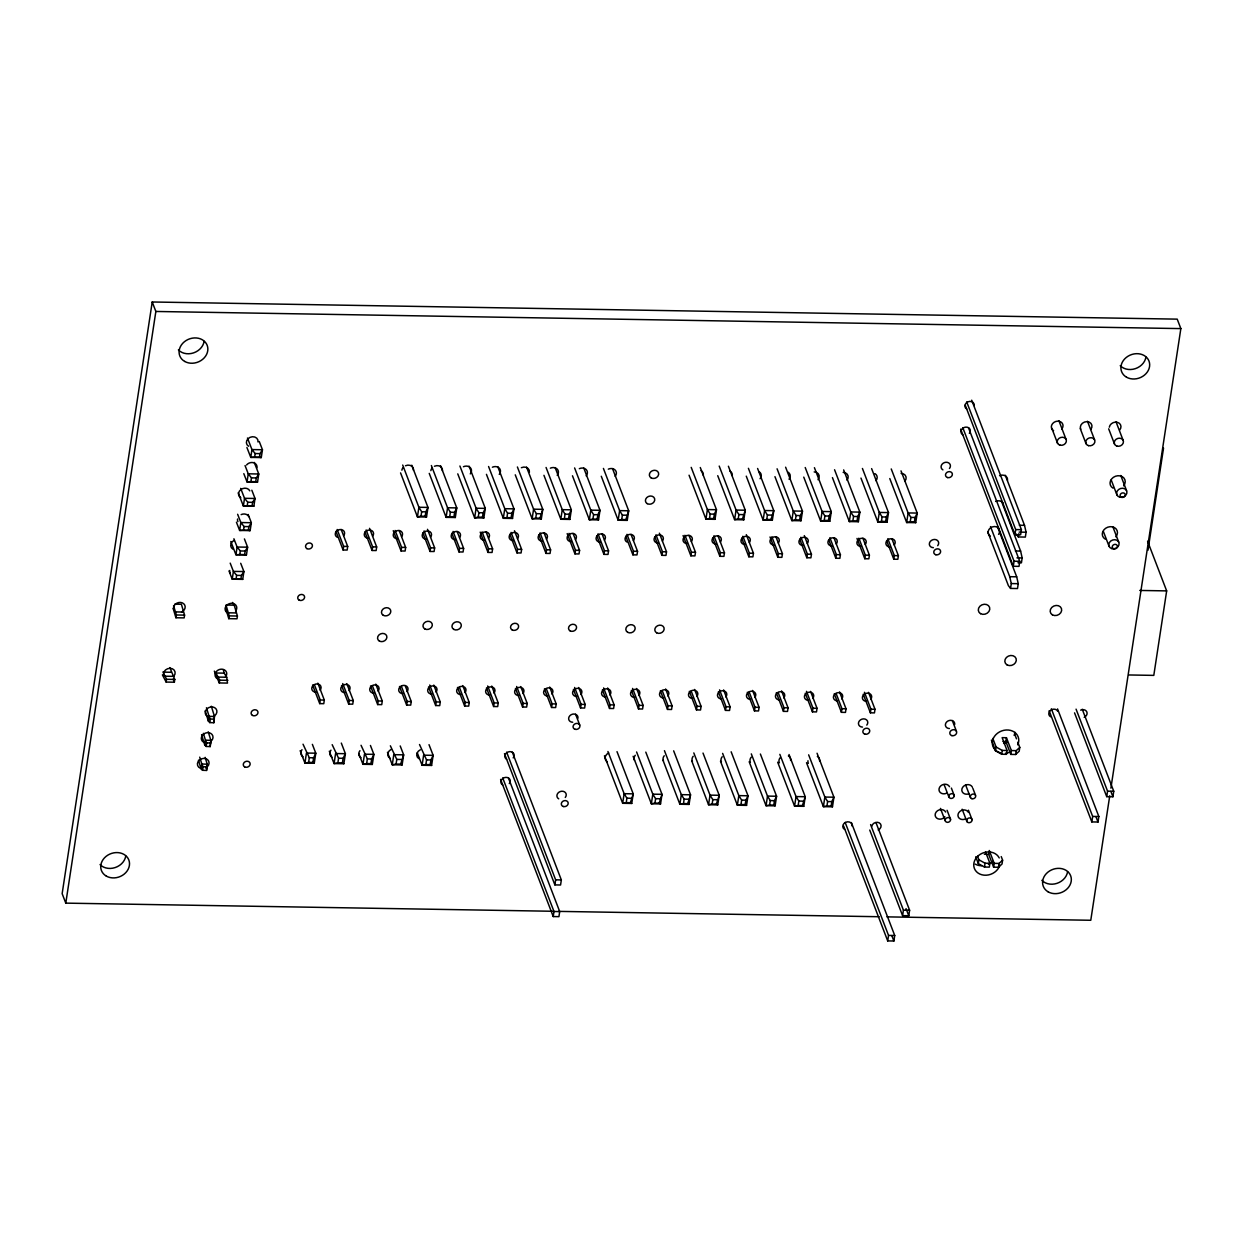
<?xml version="1.0" encoding="UTF-8"?>
<svg xmlns="http://www.w3.org/2000/svg" width="1243" height="1243" viewBox="0 0 1243 1243"><rect width="100%" height="100%" fill="white"/><g stroke="black" fill="none" stroke-linecap="round" stroke-linejoin="round"><path stroke-width="1.5" d="M198.46 760.234L201.102 768.78L202.5 770.287L206.556 770.442L207.239 764.212L205.126 757.36M201.568 734.675L204.722 744.93L206.136 746.437L210.191 746.592L210.859 740.362L208.234 731.801M205.188 710.825L208.358 721.08L209.772 722.587L213.827 722.742L214.495 716.512L211.341 706.242M1110.9 788.155L1180.85 328.603L1177.214 319.14L152.221 301.987L62.15 893.655L65.786 903.133L553.042 911.274M65.786 903.133L155.857 311.465L152.221 301.987M169.84 667.6L174.781 679.439L174.362 682.205L166.142 682.065L166.562 679.299L163.672 673.488M174.812 604.16L181.385 604.269L184.57 615.13L184.15 617.895L175.931 617.755L176.351 614.99L173.569 605.683M201.102 768.78L201.817 764.01L199.719 757.158M204.722 744.93L205.452 740.16L203.339 733.308M208.358 721.08L209.088 716.31L206.447 707.749M202.5 770.287L203.044 766.713L201.817 764.01L207.239 764.212L206.556 770.442M206.136 746.437L206.68 742.863L205.452 740.16L210.859 740.362L210.191 746.592M209.772 722.587L210.316 719.013L209.088 716.31L214.495 716.512M228.774 618.657L229.194 615.891L226.008 605.03L234.228 605.17L237.413 616.031L236.993 618.796L228.774 618.657L225.589 607.796M219.265 682.951L219.7 680.185L215.956 673.007L224.175 673.147L226.723 677.233L227.485 683.091L219.265 682.951L214.34 671.111M214.247 718.097L213.827 722.742M229.007 570.941L232.223 579.191L236.077 578.958L236.621 575.354L233.404 571.392L230.204 563.126M230.81 541.513L235.937 554.735L239.79 554.518L240.334 550.975L237.118 547.029L233.902 538.763M236.434 522.184L239.635 530.45L243.504 530.186L244.063 526.535L240.847 522.542L237.631 514.276M238.221 492.803L243.364 506.025L247.217 505.792L247.761 502.25L244.529 498.303L240.691 488.39M243.814 473.661L247.031 481.927L250.9 481.6L251.459 477.871L248.258 473.816L245.057 465.566M246.906 447.48L250.76 457.393L254.613 457.144L255.172 453.555L251.956 449.578L247.466 438.018M236.077 578.958L240.909 579.036L241.468 575.431L243.908 571.547L240.707 563.281M239.79 554.518L244.638 554.596L245.182 551.037L247.621 547.184L244.42 538.918M243.504 530.186L248.336 530.264L248.895 526.612L251.35 522.713L248.134 514.447M247.217 505.792L252.049 505.87L252.593 502.327L255.033 498.474L251.832 490.208M250.9 481.6L255.732 481.678L256.307 477.949L258.762 473.987L254.271 462.412M254.613 457.144L259.461 457.222L260.005 453.633L262.459 449.748L259.243 441.483M242.727 579.362L243.908 571.547L233.404 571.392L232.223 579.191L242.727 579.362L240.909 579.036M246.44 554.906L247.621 547.184L237.118 547.029L235.937 554.735L246.44 554.906L244.638 554.596M250.138 530.621L251.35 522.713L240.847 522.542L239.635 530.45L250.138 530.621L248.336 530.264M253.867 506.181L255.033 498.474L244.529 498.303L243.364 506.025L253.867 506.181L252.049 505.87M257.534 482.098L258.762 473.987L248.258 473.816L247.031 481.927L257.534 482.098L255.732 481.678M261.263 457.564L262.459 449.748L251.956 449.578L250.76 457.393L261.263 457.564L259.461 457.222M300.153 750.694L304.923 763.078L308.606 762.363L309.305 757.733L303.028 744.2M317.835 683.153L324.314 700.073L323.77 703.678L319.715 703.616L320.259 699.995L314.417 684.784M341.219 529.549L347.698 546.454L347.154 550.059L343.099 549.996L343.643 546.392L337.148 529.487M314.261 763.233L304.923 763.078L306.446 753.04L315.784 753.196L314.261 763.233L312.91 762.441L313.609 757.81L315.784 753.196L312.366 744.355M329.302 751.192L334.072 763.575L337.878 762.86L338.578 758.23L332.176 744.681M346.813 683.65L353.292 700.555L352.748 704.159L348.693 704.097L349.236 700.493L342.742 683.572M369.544 528.337L376.676 546.951L376.132 550.556L372.077 550.478L372.62 546.873L366.126 529.969M343.876 763.73L334.072 763.575L335.594 753.538L345.399 753.693L343.876 763.73L342.4 762.922L343.099 758.308L345.399 753.693L341.312 743.081M358.823 753.615L362.94 764.29L366.638 763.559L367.353 758.914L361.045 745.287M375.79 684.132L382.285 701.036L381.725 704.641L377.67 704.579L378.214 700.974L372.372 685.748M399.174 530.512L405.669 547.433L405.109 551.037L401.054 550.96L401.598 547.355L395.103 530.45M372.325 764.445L362.94 764.29L364.479 754.19L373.863 754.346L372.325 764.445L370.958 763.637L371.673 758.976L373.863 754.346L370.43 745.458M400.557 472.899L417.43 516.87L421.004 516.187L421.672 511.774L418.891 507.268L402.701 465.053M426.52 517.026L417.43 516.87L418.891 507.268L427.98 507.424L426.52 517.026L425.184 516.265L425.852 511.836L427.98 507.424L411.775 465.208M387.459 752.326L392.26 764.771L396.082 764.057L396.781 759.411L390.349 745.784M405.42 686.307L411.262 701.518L410.703 705.123L406.647 705.061L407.191 701.456L401.349 686.229M427.499 529.316L434.646 547.914L434.087 551.519L430.031 551.457L430.575 547.852L424.081 530.932M402.111 764.942L392.26 764.771L393.782 754.672L403.649 754.843L402.111 764.942L400.619 764.134L403.649 754.843L400.215 745.955M429.239 473.381L446.113 517.352L449.702 516.668L450.37 512.24L447.573 507.75L431.368 465.535M455.311 517.508L446.113 517.352L447.573 507.75L456.771 507.905L455.311 517.508L453.944 516.746L454.612 512.318L456.771 507.905L440.566 465.69M417.306 752.823L422.107 765.268L425.836 764.554L426.551 759.908L419.512 744.51M457.129 531.491L463.623 548.396L463.064 552.001L459.009 551.939L459.553 548.334L453.074 531.414M433.791 685.095L440.271 702.015L439.727 705.62L435.671 705.542L436.215 701.938L429.721 685.033M431.616 765.439L422.107 765.268L423.63 755.185L433.139 755.34L431.616 765.439L430.218 764.631L430.917 759.97L433.139 755.34L429.021 744.666M457.766 473.863L474.64 517.818L478.229 517.15L478.912 512.722L476.1 508.232L459.91 466.016M483.838 517.974L474.64 517.818L476.1 508.232L485.298 508.371L483.838 517.974L482.47 517.212L483.139 512.8L485.298 508.371L469.093 466.172M462.769 685.577L469.248 702.497L468.704 706.102L464.649 706.04L465.193 702.419L459.351 687.208M486.106 531.973L492.601 548.878L492.057 552.482L487.986 552.42L488.53 548.816L482.051 531.911M486.448 474.344L503.322 518.3L506.911 517.632L507.579 513.204L504.782 508.698L488.577 466.498M512.52 518.455L503.322 518.3L504.782 508.698L513.981 508.853L512.52 518.455L511.137 517.694L511.821 513.281L513.981 508.853L497.775 466.653M491.746 686.074L498.241 702.979L497.682 706.583L493.626 706.521L494.17 702.916L487.676 685.996M514.478 530.761L521.625 549.375L521.066 552.98L517.01 552.902L517.554 549.297L511.059 532.392M515.255 474.826L532.128 518.782L535.733 518.113L536.401 513.685L533.589 509.179L517.399 466.98M541.326 518.937L532.128 518.782L533.589 509.179L542.787 509.335L541.326 518.937L539.959 518.176L542.787 509.335L526.581 467.135M520.724 686.556L527.218 703.46L526.659 707.065L522.604 707.003L523.148 703.398L516.653 686.493M544.108 532.936L550.602 549.857L550.043 553.461L545.988 553.399L546.532 549.779L540.037 532.874M543.937 475.308L560.811 519.263L564.369 518.58L565.037 514.167L562.271 509.661L546.065 467.461M569.884 519.419L560.811 519.263L562.271 509.661L571.345 509.816L569.884 519.419L568.548 518.657L569.232 514.229L571.345 509.816L555.155 467.617M549.701 687.037L556.196 703.942L555.637 707.562L551.581 707.485L552.125 703.88L546.283 688.669M573.085 533.433L579.58 550.338L579.02 553.943L574.965 553.881L575.509 550.276L569.03 533.356M572.464 475.774L589.337 519.745L592.927 519.061L593.61 514.649L590.798 510.143L574.608 467.943M598.536 519.9L589.337 519.745L590.798 510.143L599.996 510.298L598.536 519.9L597.168 519.139L597.836 514.711L599.996 510.298L583.79 468.083M578.679 687.519L585.173 704.439L584.63 708.044L580.559 707.966L581.118 704.361L574.623 687.457M602.063 533.915L608.557 550.82L608.013 554.425L603.943 554.362L604.486 550.758L598.007 533.837M506.631 759.287A4.77 4.009 -21 0 1 505.792 753.631A4.77 4.009 -21 0 1 512.349 752.233L561.339 879.935L560.577 885L554.875 884.892L555.637 879.826L506.631 752.17M502.716 785.017A4.77 4.009 -21 0 1 501.877 779.361A4.77 4.009 -21 0 1 508.434 777.963L559.707 911.585L558.93 916.65L553.228 916.557L553.99 911.492L502.731 777.963M601.286 476.255L618.159 520.227L621.718 519.543L622.386 515.13L619.62 510.624L603.414 468.425M627.233 520.382L618.159 520.227L619.62 510.624L628.694 510.78L627.233 520.382L625.897 519.621L628.694 510.78L612.504 468.564M607.656 688L614.151 704.921L613.607 708.526L609.536 708.463L610.095 704.843L603.601 687.938M631.04 534.397L637.535 551.302L636.991 554.922L632.92 554.844L633.479 551.239L626.985 534.335M636.634 688.498L643.128 705.403L642.584 709.007L638.514 708.945L639.073 705.34L632.578 688.42M659.38 533.185L666.512 551.799L665.968 555.403L661.898 555.326L662.457 551.721L655.962 534.816M604.44 755.806L622.665 803.289L626.239 802.621L626.907 798.192L624.126 793.687L607.936 751.487M631.755 803.444L622.665 803.289L624.126 793.687L633.215 793.842L631.755 803.444L630.419 802.683L633.215 793.842L617.01 751.642M665.611 688.979L672.106 705.884L671.562 709.489L667.507 709.427L668.05 705.822L662.208 690.595M688.995 535.36L695.49 552.28L694.946 555.885L690.875 555.823L691.434 552.203L684.94 535.298M633.122 756.288L651.348 803.77L654.937 803.102L655.605 798.674L652.808 794.168L636.602 751.968M660.546 803.926L651.348 803.77L652.808 794.168L662.006 794.324L660.546 803.926L659.178 803.164L662.006 794.324L645.801 752.124M689.057 475.199L705.946 519.17L709.504 518.486L710.173 514.074L707.407 509.568L691.201 467.368M715.02 519.325L705.946 519.17L707.407 509.568L716.481 509.723L715.02 519.325L713.684 518.564L714.352 514.136L716.481 509.723L700.275 467.508M694.604 689.461L701.083 706.366L700.539 709.986L696.484 709.908L697.028 706.304L691.186 691.092M717.988 535.857L724.467 552.762L723.923 556.367L719.868 556.305L720.412 552.7L713.917 535.78M663.001 760.281L679.874 804.252L683.464 803.568L684.147 799.156L681.335 794.65L664.461 750.679M689.073 804.407L679.874 804.252L681.335 794.65L690.533 794.805L689.073 804.407L687.705 803.646L690.533 794.805L673.659 750.834M717.739 475.681L734.613 519.652L738.202 518.968L738.886 514.555L736.074 510.05L719.2 466.078M743.811 519.807L734.613 519.652L736.074 510.05L745.272 510.205L743.811 519.807L742.444 519.046L745.272 510.205L728.398 466.234M723.612 689.943L730.107 706.863L729.563 710.468L725.492 710.39L726.052 706.785L719.557 689.881M746.313 534.645L753.444 553.244L752.901 556.848L748.845 556.786L749.389 553.182L742.894 536.277M691.683 760.763L708.557 804.734L712.146 804.05L712.814 799.637L710.017 795.132L693.812 752.916M717.755 804.889L708.557 804.734L710.017 795.132L719.215 795.287L717.755 804.889L716.372 804.128L719.215 795.287L703.01 753.072M746.266 476.162L763.14 520.118L766.745 519.45L767.413 515.022L764.6 510.531L748.41 468.316M772.338 520.273L763.14 520.118L764.6 510.531L773.799 510.671L772.338 520.273L770.971 519.512L773.799 510.671L757.593 468.471M752.59 690.44L759.085 707.345L758.541 710.949L754.47 710.887L755.029 707.283L749.187 692.056M775.943 536.821L782.437 553.725L781.878 557.346L777.823 557.268L778.367 553.663L771.872 536.758M720.489 761.244L737.363 805.215L740.968 804.532L741.636 800.119L738.824 795.613L722.634 753.398M746.561 805.371L737.363 805.215L738.824 795.613L748.022 795.769L746.561 805.371L745.194 804.609L745.862 800.181L748.022 795.769L731.148 751.797M774.948 476.644L791.822 520.599L795.411 519.931L796.079 515.503L793.283 510.997L777.077 468.797M801.02 520.755L791.822 520.599L793.283 510.997L802.481 511.153L801.02 520.755L799.653 519.994L800.321 515.581L802.481 511.153L785.607 467.197M781.567 690.922L788.062 707.826L787.518 711.431L783.447 711.369L784.007 707.764L778.165 692.537M804.314 535.609L811.446 554.223L810.902 557.827L806.831 557.75L807.391 554.145L800.896 537.24M749.172 761.726L766.045 805.697L769.603 805.013L770.272 800.585L767.506 796.095L751.3 753.88M775.119 805.837L766.045 805.697L767.506 796.095L776.58 796.25L775.119 805.837L773.783 805.091L774.467 800.663L776.58 796.25L760.39 754.035M803.755 477.126L820.644 521.081L824.233 520.413L824.901 515.985L822.105 511.479L805.215 467.523M829.827 521.237L820.644 521.081L822.105 511.479L831.287 511.634L829.827 521.237L828.46 520.475L829.143 516.063L831.287 511.634L814.414 467.679M777.698 762.208L794.572 806.163L798.161 805.495L798.845 801.067L796.033 796.577L779.843 754.361M810.56 691.403L817.039 708.308L816.496 711.913L812.44 711.851L812.984 708.246L806.489 691.341M833.944 537.799L840.423 554.704L839.88 558.309L835.824 558.247L836.368 554.642L829.873 537.722M803.77 806.319L794.572 806.163L796.033 796.577L805.231 796.716L803.77 806.319L802.403 805.557L805.231 796.716L789.025 754.517M832.437 477.607L849.311 521.563L852.869 520.895L853.553 516.466L850.771 511.961L834.566 469.761M858.4 521.718L849.311 521.563L850.771 511.961L859.861 512.116L858.4 521.718L857.048 520.957L857.732 516.529L859.861 512.116L843.655 469.916M806.521 762.689L823.394 806.645L826.952 805.977L827.62 801.549L824.855 797.058L808.649 754.843M839.538 691.885L846.017 708.805L845.473 712.41L841.418 712.332L841.962 708.728L836.119 693.516M862.922 538.281L869.401 555.186L868.857 558.791L864.802 558.729L865.346 555.124L858.851 538.203M832.468 806.8L823.394 806.645L824.855 797.058L833.929 797.198L832.468 806.8L831.132 806.039L831.816 801.626L833.929 797.198L817.055 753.242M860.964 478.073L877.838 522.044L881.442 521.361L882.11 516.948L879.298 512.442L862.424 468.471M887.036 522.2L877.838 522.044L879.298 512.442L888.496 512.598L887.036 522.2L885.669 521.438L886.337 517.01L888.496 512.598L871.623 468.627M868.515 692.367L875.01 709.287L874.45 712.892L870.395 712.814L870.939 709.209L864.444 692.304M891.899 538.763L898.394 555.668L897.834 559.272L893.779 559.21L894.323 555.605L887.828 538.701M889.786 478.555L906.66 522.526L910.218 521.842L910.901 517.43L908.12 512.924L891.247 468.953M915.749 522.681L906.66 522.526L908.12 512.924L917.21 513.079L915.749 522.681L914.397 521.92L915.081 517.492L917.21 513.079L901.004 470.864M851.346 822.524L894.727 935.513L893.888 941.013L887.704 940.904L888.543 935.42L845.162 822.415M876.082 822.882L909.612 910.249L908.773 915.749L902.589 915.64L903.428 910.156L870.582 824.56M971.715 400.199L1021.404 529.658L1020.643 534.723L1014.925 534.63L1015.702 529.565L966.697 401.909M968.499 427.778L1019.757 561.308L1018.996 566.373L1013.294 566.28L1014.055 561.214L962.797 427.685M997.476 526.737L1016.696 576.814L1018.25 583.682L1017.504 588.545L1010.559 588.421L1011.289 583.573L1009.736 576.69L990.516 526.612M1005.307 475.261L1024.527 525.338L1026.081 532.222L1025.351 537.085L1018.39 536.96L1018.887 533.713M1001.392 501.007L1020.612 551.069L1022.166 557.952L1021.435 562.815L1017.955 562.753M985.59 852.045L989.894 863.295L989.319 867.117L984.472 867.039L978.35 863.621L978.94 859.799L977.557 856.209M1017.815 742.257L1019.773 747.385L1019.198 751.207L1015.64 754.485L1010.792 754.408L1011.382 750.57L1006.442 737.721L1002.138 737.643L1007.063 750.508L1006.488 754.33L1001.64 754.252L995.519 750.819L996.094 746.996L992.815 738.451M984.472 867.039L985.062 863.217L978.94 859.799M1001.64 754.252L1002.231 750.43L996.094 746.996M993.623 867.179L988.682 854.329L989.273 850.507L994.214 863.357L993.623 867.179L998.471 867.272L1002.029 863.994L1002.604 860.172L1001.236 856.582M1010.792 754.408L1005.851 741.543L1006.442 737.721M998.471 867.272L999.046 863.45L1002.604 860.172M1015.64 754.485L1016.215 750.663L1019.773 747.385M1057.544 708.914L1098.843 816.527L1098.02 822.027L1091.82 821.918L1092.659 816.433L1051.36 708.821M1082.249 709.256L1113.744 791.263L1112.905 796.763L1106.721 796.654L1107.56 791.169L1076.065 709.147M1109.735 795.815L1090.779 920.271L886.943 916.868M1147.988 550.229L1163.526 448.101M1147.584 541.202L1166.664 590.891L1153.799 675.384L1128.815 674.965M155.857 311.465L1180.85 328.603M255.172 453.555L260.005 453.633M251.459 477.871L256.307 477.949M247.761 502.25L252.593 502.327M710.173 514.074L714.352 514.136M738.886 514.555L743.112 514.618M767.413 515.022L771.639 515.099M796.079 515.503L800.321 515.581M824.901 515.985L829.143 516.063M853.553 516.466L857.732 516.529M882.11 516.948L886.337 517.01M910.901 517.43L915.081 517.492M421.672 511.774L425.852 511.836M450.37 512.24L454.612 512.318M478.912 512.722L483.139 512.8M507.579 513.204L511.821 513.281M536.401 513.685L540.627 513.763M565.037 514.167L569.232 514.229M593.61 514.649L597.836 514.711M622.386 515.13L626.581 515.192M709.504 518.486L713.684 518.564M738.202 518.968L742.444 519.046M766.745 519.45L770.971 519.512M795.411 519.931L799.653 519.994M824.233 520.413L828.46 520.475M852.869 520.895L857.048 520.957M881.442 521.361L885.669 521.438M910.218 521.842L914.397 521.92M1019.307 525.261L1024.527 525.338M421.004 516.187L425.184 516.265M449.702 516.668L453.944 516.746M478.229 517.15L482.47 517.212M506.911 517.632L511.137 517.694M535.733 518.113L539.959 518.176M564.369 518.58L568.548 518.657M592.927 519.061L597.168 519.139M621.718 519.543L625.897 519.621M1015.702 529.565L1021.404 529.658M1019.12 532.097L1026.081 532.222M244.063 526.535L248.895 526.612M1015.391 550.991L1020.612 551.069M343.643 546.392L347.698 546.454M372.62 546.873L376.676 546.951M401.598 547.355L405.669 547.433M430.575 547.852L434.646 547.914M459.553 548.334L463.623 548.396M488.53 548.816L492.601 548.878M517.554 549.297L521.625 549.375M546.532 549.779L550.602 549.857M575.509 550.276L579.58 550.338M604.486 550.758L608.557 550.82M633.479 551.239L637.535 551.302M662.457 551.721L666.512 551.799M691.434 552.203L695.49 552.28M720.412 552.7L724.467 552.762M749.389 553.182L753.444 553.244M778.367 553.663L782.437 553.725M807.391 554.145L811.446 554.223M836.368 554.642L840.423 554.704M865.346 555.124L869.401 555.186M894.323 555.605L898.394 555.668M1016.945 557.858L1022.166 557.952M1014.055 561.214L1019.757 561.308M240.334 550.975L245.182 551.037M1009.736 576.69L1016.696 576.814M1011.289 583.573L1018.25 583.682M236.621 575.354L241.468 575.431M1139.753 590.441L1166.664 590.891M175.17 611.898L183.389 612.038M228.013 612.799L236.232 612.939M176.351 614.99L184.57 615.13M229.194 615.891L237.413 616.031M162.817 672.121L171.037 672.261M165.381 676.208L173.585 676.332M218.504 677.093L226.723 677.233M166.562 679.299L174.781 679.439M219.7 680.185L227.92 680.325M320.259 699.995L324.314 700.073M349.236 700.493L353.292 700.555M378.214 700.974L382.285 701.036M407.191 701.456L411.262 701.518M436.215 701.938L440.271 702.015M465.193 702.419L469.248 702.497M494.17 702.916L498.241 702.979M523.148 703.398L527.218 703.46M552.125 703.88L556.196 703.942M581.118 704.361L585.173 704.439M610.095 704.843L614.151 704.921M639.073 705.34L643.128 705.403M668.05 705.822L672.106 705.884M697.028 706.304L701.083 706.366M726.052 706.785L730.107 706.863M755.029 707.283L759.085 707.345M784.007 707.764L788.062 707.826M812.984 708.246L817.039 708.308M841.962 708.728L846.017 708.805M870.939 709.209L875.01 709.287M1002.992 741.496L1005.851 741.543M1002.231 750.43L1007.063 750.508M1011.382 750.57L1016.215 750.663M309.305 757.733L313.609 757.81M338.578 758.23L343.099 758.308M367.353 758.914L371.673 758.976M396.781 759.411L401.334 759.473M426.551 759.908L430.917 759.97M308.606 762.363L312.91 762.441M337.878 762.86L342.4 762.922M366.638 763.559L370.958 763.637M396.082 764.057L400.619 764.134M425.836 764.554L430.218 764.631M1107.56 791.169L1113.744 791.263M626.907 798.192L631.087 798.27M655.605 798.674L659.847 798.752M684.147 799.156L688.373 799.218M712.814 799.637L717.056 799.7M741.636 800.119L745.862 800.181M770.272 800.585L774.467 800.663M798.845 801.067L803.071 801.145M827.62 801.549L831.816 801.626M626.239 802.621L630.419 802.683M654.937 803.102L659.178 803.164M683.464 803.568L687.705 803.646M712.146 804.05L716.372 804.128M740.968 804.532L745.194 804.609M769.603 805.013L773.783 805.091M798.161 805.495L802.403 805.557M826.952 805.977L831.132 806.039M1092.659 816.433L1098.843 816.527M984.378 854.252L988.682 854.329M985.062 863.217L989.894 863.295M994.214 863.357L999.046 863.45M555.637 879.826L561.339 879.935M903.428 910.156L909.612 910.249M558.868 911.383L879.189 916.728M553.99 911.492L559.707 911.585M888.543 935.42L894.727 935.513M210.316 719.013L214.371 719.169M206.68 742.863L210.735 743.019M203.044 766.713L207.099 766.869M1016.215 534.133L1018.39 536.96M1010.559 588.421L1008.384 585.608L987.781 531.957M232.534 602.451L234.228 605.17M162.398 674.887L166.142 682.065M1116.074 421.936L1123.19 440.473M1108.678 428.835L1114.489 444M1120.766 475.494L1126.562 490.597M1111.18 479.907L1116.975 494.994M1087.47 421.268L1094.586 439.804M1080.245 428.555L1086.056 443.72M1112.936 526.97L1118.716 542.057M1103.349 531.382L1109.129 546.469M1058.881 420.678L1065.997 439.214M1051.78 428.198L1057.591 443.363M965.236 405.171L1014.925 534.63M1110.854 791.418L1112.905 796.763M1074.542 712.861L1106.721 796.654M960.637 429.146L1013.294 566.28M1095.953 816.651L1098.02 822.027M1049.139 710.716L1091.82 821.918M1014.537 733.727L1016.494 738.855M991.386 740.067L995.519 750.819M886.632 540.612L893.779 559.21M952.324 720.552L956.426 731.241M972.803 788.186L975.506 795.256M965.733 785.203L970.488 797.571M968.421 810.203L972.026 819.603M962.16 809.209L966.899 821.576M857.002 538.437L864.802 558.729M951.377 788.078L954.08 795.147M975.724 856.784L978.35 863.621M944.105 784.582L948.86 796.949M947.088 810.296L950.475 819.121M940.438 808.401L945.193 820.768M828.677 539.633L835.824 558.247M863.248 694.216L870.395 712.814M799.7 539.151L806.831 557.75M834.271 693.734L841.418 712.332M770.023 536.976L777.823 557.268M906.038 908.617L908.773 915.749M869.743 830.06L902.589 915.64M805.293 693.252L812.44 711.851M741.698 538.188L748.845 556.786M891.821 935.637L893.888 941.013M843.64 826.113L887.704 940.904M776.316 692.771L783.447 711.369M712.721 537.706L719.868 556.305M747.338 692.273L754.47 710.887M683.091 535.531L690.875 555.823M718.361 691.792L725.492 710.39M654.766 536.727L661.898 555.326M689.337 691.31L696.484 709.908M625.788 536.246L632.92 554.844M660.359 690.828L667.507 709.427M596.811 535.764L603.943 554.362M631.382 690.347L638.514 708.945M567.181 533.589L574.965 553.881M602.404 689.849L609.536 708.463M538.841 534.785L545.988 553.399M573.427 689.368L580.559 707.966M509.863 534.304L517.01 552.902M575.602 714.259L579.704 724.949M544.434 688.886L551.581 707.485M480.202 532.128L487.986 552.42M515.457 688.404L522.604 707.003M451.862 533.34L459.009 551.939M486.479 687.923L493.626 706.521M422.884 532.859L430.031 551.457M504.487 753.646L554.875 884.892M500.587 779.408L553.228 916.557M457.502 687.426L464.649 706.04M393.254 530.668L401.054 550.96M428.524 686.944L435.671 705.542M364.929 531.88L372.077 550.478M399.5 686.462L406.647 705.061M335.952 531.398L343.099 549.996M370.523 685.981L377.67 704.579M341.545 685.499L348.693 704.097M312.568 685.002L319.715 703.616M175.931 617.755L173.15 608.448M173.165 679.113L174.362 682.205M223.367 670.039L224.175 673.147M600.12 542.103A4.77 4.009 -21 0 1 596.283 537.194A4.77 4.009 -21 0 1 602.917 534.148A4.77 4.009 -21 0 1 604.44 540.115M626.86 541.995A4.77 4.009 -21 0 1 626.021 536.354A4.77 4.009 -21 0 1 632.578 534.956A4.77 4.009 -21 0 1 633.417 540.596M687.053 543.564A4.77 4.009 -21 0 1 683.23 538.654A4.77 4.009 -21 0 1 689.849 535.609A4.77 4.009 -21 0 1 691.372 541.575M658.075 543.067A4.77 4.009 -21 0 1 654.253 538.172A4.77 4.009 -21 0 1 660.872 535.127A4.77 4.009 -21 0 1 662.395 541.078M745.008 544.527A4.77 4.009 -21 0 1 741.185 539.617A4.77 4.009 -21 0 1 747.82 536.572A4.77 4.009 -21 0 1 749.343 542.538M773.985 545.009A4.77 4.009 -21 0 1 770.163 540.115A4.77 4.009 -21 0 1 776.797 537.054A4.77 4.009 -21 0 1 778.32 543.02M716.03 544.046A4.77 4.009 -21 0 1 712.208 539.136A4.77 4.009 -21 0 1 718.827 536.09A4.77 4.009 -21 0 1 720.365 542.057M831.955 545.988A4.77 4.009 -21 0 1 828.118 541.078A4.77 4.009 -21 0 1 834.752 538.033A4.77 4.009 -21 0 1 836.275 543.999M860.933 546.469A4.77 4.009 -21 0 1 857.111 541.56A4.77 4.009 -21 0 1 863.73 538.514A4.77 4.009 -21 0 1 865.252 544.481M802.978 545.491A4.77 4.009 -21 0 1 799.14 540.596A4.77 4.009 -21 0 1 805.775 537.551A4.77 4.009 -21 0 1 807.297 543.502M889.91 546.951A4.77 4.009 -21 0 1 886.088 542.041A4.77 4.009 -21 0 1 892.707 538.996A4.77 4.009 -21 0 1 894.23 544.962M999.714 531.771A5.966 5.019 -21 0 1 998.549 534.335M990.345 536.075A5.966 5.019 -21 0 1 990.376 527.964A5.966 5.019 -21 0 1 999.325 529.176M999.543 475.696A5.966 5.019 -21 0 1 1007.545 480.295M995.627 501.426A5.966 5.019 -21 0 1 1003.256 503.446M207.503 716.481A5.966 5.019 -21 0 1 207.146 708.681A5.966 5.019 -21 0 1 216.018 708.836A5.966 5.019 -21 0 1 213.299 716.574M202.469 768.671A5.966 5.019 -21 0 1 198.072 761.679A5.966 5.019 -21 0 1 207.565 759.644A5.966 5.019 -21 0 1 205.468 768.034M203.588 742.211A5.966 5.019 -21 0 1 202.531 735.141A5.966 5.019 -21 0 1 210.735 733.386A5.966 5.019 -21 0 1 211.792 740.455M808.354 763.342A5.966 5.019 -21 0 1 807.981 760.747M817.35 756.443A5.966 5.019 -21 0 1 819.572 760.949M779.377 762.845A5.966 5.019 -21 0 1 780.169 757.702M788.373 755.946A5.966 5.019 -21 0 1 790.595 760.452M721.422 761.881A5.966 5.019 -21 0 1 722.199 756.738M750.399 762.363A5.966 5.019 -21 0 1 751.192 757.22M692.444 761.4A5.966 5.019 -21 0 1 693.221 756.257M663.467 760.918A5.966 5.019 -21 0 1 664.244 755.76M634.489 760.421A5.966 5.019 -21 0 1 635.266 755.278M607.345 761.866A5.966 5.019 -21 0 1 608.697 752.947M874.932 473.614A5.966 5.019 -21 0 1 875.973 480.684M901.113 473.365A5.966 5.019 -21 0 1 904.951 481.165M843.158 472.387A5.966 5.019 -21 0 1 846.996 480.186M814.181 471.905A5.966 5.019 -21 0 1 818.018 479.705M787.984 472.154A5.966 5.019 -21 0 1 789.041 479.223M759.007 471.672A5.966 5.019 -21 0 1 760.063 478.741M730.029 471.19A5.966 5.019 -21 0 1 732.251 475.696M701.052 470.709A5.966 5.019 -21 0 1 703.274 475.214M608.324 469.155A5.966 5.019 -21 0 1 615.192 470.087A5.966 5.019 -21 0 1 615.161 476.318M571.143 541.622A4.77 4.009 -21 0 1 567.305 536.712A4.77 4.009 -21 0 1 573.94 533.667A4.77 4.009 -21 0 1 575.462 539.633M542.166 541.14A4.77 4.009 -21 0 1 538.328 536.23A4.77 4.009 -21 0 1 544.962 533.185A4.77 4.009 -21 0 1 546.485 539.151M579.331 468.673A5.966 5.019 -21 0 1 586.214 469.605A5.966 5.019 -21 0 1 586.183 475.836M550.354 468.176A5.966 5.019 -21 0 1 557.237 469.124A5.966 5.019 -21 0 1 557.206 475.339M521.376 467.694A5.966 5.019 -21 0 1 529.394 472.293M513.173 540.643A4.77 4.009 -21 0 1 509.35 535.749A4.77 4.009 -21 0 1 515.985 532.703A4.77 4.009 -21 0 1 517.508 538.654M1105.229 539.089A7.738 6.51 -21 0 1 1103.862 529.906A7.738 6.51 -21 0 1 1114.52 527.622A7.738 6.51 -21 0 1 1115.888 536.805M999.76 865.299A13.502 11.358 -21 0 1 979.841 874.062A13.502 11.358 -21 0 1 978.49 855.557A13.502 11.358 -21 0 1 999.232 857.95M1112.982 488.126A7.738 6.51 -21 0 1 1111.63 478.943A7.738 6.51 -21 0 1 1122.289 476.675A7.738 6.51 -21 0 1 1123.641 485.842M1080.649 710.141A4.77 4.009 -21 0 1 1086.739 711.757A4.77 4.009 -21 0 1 1084.191 717.351M992.691 861.368A13.502 11.358 -21 0 1 988.371 864.32M981.566 865.765A13.502 11.358 -21 0 1 975.242 864.103M1050.584 716.776A4.77 4.009 -21 0 1 1050.599 710.297A4.77 4.009 -21 0 1 1057.762 711.276M246.565 464.991A5.966 5.019 -21 0 1 253.448 462.691A5.966 5.019 -21 0 1 256.99 467.741M1145.922 357.114A14.667 12.337 -21 0 1 1135.341 368.658A14.667 12.337 -21 0 1 1120.223 365.66M240.8 497.744A5.966 5.019 -21 0 1 240.831 489.618A5.966 5.019 -21 0 1 249.796 490.845M237.941 521.594A5.966 5.019 -21 0 1 237.568 519.015M241.142 514.602A5.966 5.019 -21 0 1 248.771 516.622M232.969 549.204A5.966 5.019 -21 0 1 234.321 540.285M204.101 341.359A14.667 12.337 -21 0 1 193.52 352.903A14.667 12.337 -21 0 1 178.386 349.904M230.11 573.07A5.966 5.019 -21 0 1 229.722 570.475M944.929 816.853A5.578 4.692 -21 0 1 936.554 817.987A5.578 4.692 -21 0 1 937.673 810.622A5.578 4.692 -21 0 1 945.659 812.036M946.529 793.252A5.578 4.692 -21 0 1 939.397 791.356A5.578 4.692 -21 0 1 942.38 784.815A5.578 4.692 -21 0 1 949.512 786.71M969.338 793.624A5.578 4.692 -21 0 1 962.206 791.744A5.578 4.692 -21 0 1 965.19 785.203A5.578 4.692 -21 0 1 972.321 787.083M965.485 818.951A5.578 4.692 -21 0 1 958.353 817.071A5.578 4.692 -21 0 1 961.336 810.529A5.578 4.692 -21 0 1 968.468 812.425M1000.429 752.807A13.502 11.358 -21 0 1 993.328 738.373A13.502 11.358 -21 0 1 1010.652 730.418A13.502 11.358 -21 0 1 1017.753 744.837M1010.575 751.813A13.502 11.358 -21 0 1 1005.463 753.196M1015.034 732.36A13.502 11.358 -21 0 1 1014.117 735.359M1006.939 742.335A13.502 11.358 -21 0 1 1003.598 743.454M492.399 467.213A5.966 5.019 -21 0 1 499.266 468.145A5.966 5.019 -21 0 1 499.251 474.375M463.421 466.731A5.966 5.019 -21 0 1 470.289 467.663A5.966 5.019 -21 0 1 470.274 473.894M430.87 470.646A5.966 5.019 -21 0 1 432.036 468.098M434.444 466.249A5.966 5.019 -21 0 1 442.461 470.848M401.893 470.165A5.966 5.019 -21 0 1 403.058 467.601M405.467 465.752A5.966 5.019 -21 0 1 413.484 470.367M418.969 758.712A5.966 5.019 -21 0 1 420.336 749.793M389.991 758.23A5.966 5.019 -21 0 1 391.359 749.311M361.014 757.733A5.966 5.019 -21 0 1 359.957 750.679M332.036 757.251A5.966 5.019 -21 0 1 330.98 750.182M303.059 756.769A5.966 5.019 -21 0 1 302.002 749.7M1053.598 430.715A5.966 5.019 -21 0 1 1052.557 423.645A5.966 5.019 -21 0 1 1060.761 421.89A5.966 5.019 -21 0 1 1061.802 428.959M1080.742 429.27A5.966 5.019 -21 0 1 1086.941 421.641A5.966 5.019 -21 0 1 1090.779 429.441M1109.331 427.172A5.966 5.019 -21 0 1 1117.379 422.325A5.966 5.019 -21 0 1 1119.757 429.923M942.893 469.885A4.77 4.009 -21 0 1 942.054 464.245A4.77 4.009 -21 0 1 948.611 462.847A4.77 4.009 -21 0 1 949.45 468.487M933.384 547.681A4.77 4.009 -21 0 1 929.546 542.771A4.77 4.009 -21 0 1 936.181 539.726A4.77 4.009 -21 0 1 937.704 545.693M862.487 727.093A4.77 4.009 -21 0 1 858.664 722.183A4.77 4.009 -21 0 1 865.283 719.138A4.77 4.009 -21 0 1 866.806 725.104M949.434 728.538A4.77 4.009 -21 0 1 945.426 724.358A4.77 4.009 -21 0 1 950.677 720.318A4.77 4.009 -21 0 1 954.686 724.498M558.713 798.845A4.77 4.009 -21 0 1 557.874 793.205A4.77 4.009 -21 0 1 564.431 791.807A4.77 4.009 -21 0 1 565.27 797.447M125.761 856.023A14.667 12.337 -21 0 1 115.164 867.567A14.667 12.337 -21 0 1 100.046 864.569M572.697 722.245A4.77 4.009 -21 0 1 568.688 718.05A4.77 4.009 -21 0 1 573.955 714.01A4.77 4.009 -21 0 1 577.948 718.205M173.927 610.049A5.966 5.019 -21 0 1 177.112 603.057A5.966 5.019 -21 0 1 184.741 605.077A5.966 5.019 -21 0 1 181.556 612.069M163.905 675.928A5.966 5.019 -21 0 1 170.089 668.299A5.966 5.019 -21 0 1 173.942 676.099M1067.582 871.778A14.667 12.337 -21 0 1 1057.001 883.338A14.667 12.337 -21 0 1 1041.867 880.324M227.36 612.83A5.966 5.019 -21 0 1 226.304 605.776A5.966 5.019 -21 0 1 234.507 604.02A5.966 5.019 -21 0 1 235.564 611.09M217.323 678.709A5.966 5.019 -21 0 1 216.266 671.64A5.966 5.019 -21 0 1 224.486 669.899A5.966 5.019 -21 0 1 225.527 676.953M248.631 446.268A5.966 5.019 -21 0 1 249.998 437.365A5.966 5.019 -21 0 1 258.016 441.964M871.794 826.315A4.77 4.009 -21 0 1 879.283 822.866A4.77 4.009 -21 0 1 878.195 829.998M844.587 829.438A4.77 4.009 -21 0 1 845.675 822.307A4.77 4.009 -21 0 1 852.076 825.989M962.781 434.739A4.77 4.009 -21 0 1 961.942 429.099A4.77 4.009 -21 0 1 968.499 427.701A4.77 4.009 -21 0 1 969.338 433.341M966.697 409.009A4.77 4.009 -21 0 1 967.784 401.893A4.77 4.009 -21 0 1 974.186 405.56M508.434 777.963A4.77 4.009 -21 0 1 509.273 783.618M512.349 752.233A4.77 4.009 -21 0 1 513.188 757.873M866.402 701.347A4.77 4.009 -21 0 1 862.58 696.453A4.77 4.009 -21 0 1 869.199 693.408A4.77 4.009 -21 0 1 870.737 699.358M837.425 700.866A4.77 4.009 -21 0 1 833.602 695.971A4.77 4.009 -21 0 1 840.221 692.91A4.77 4.009 -21 0 1 841.744 698.877M808.447 700.384A4.77 4.009 -21 0 1 804.625 695.474A4.77 4.009 -21 0 1 811.244 692.429A4.77 4.009 -21 0 1 812.767 698.395M779.47 699.902A4.77 4.009 -21 0 1 775.648 694.992A4.77 4.009 -21 0 1 782.267 691.947A4.77 4.009 -21 0 1 783.789 697.913M750.492 699.421A4.77 4.009 -21 0 1 746.67 694.511A4.77 4.009 -21 0 1 753.289 691.465A4.77 4.009 -21 0 1 754.812 697.432M721.515 698.923A4.77 4.009 -21 0 1 717.677 694.029A4.77 4.009 -21 0 1 724.312 690.984A4.77 4.009 -21 0 1 725.834 696.935M692.537 698.442A4.77 4.009 -21 0 1 688.7 693.547A4.77 4.009 -21 0 1 695.334 690.486A4.77 4.009 -21 0 1 696.857 696.453M663.544 697.96A4.77 4.009 -21 0 1 659.722 693.05A4.77 4.009 -21 0 1 666.357 690.005A4.77 4.009 -21 0 1 667.879 695.971M634.567 697.478A4.77 4.009 -21 0 1 630.745 692.569A4.77 4.009 -21 0 1 637.364 689.523A4.77 4.009 -21 0 1 638.902 695.49M605.59 696.997A4.77 4.009 -21 0 1 601.767 692.087A4.77 4.009 -21 0 1 608.386 689.042A4.77 4.009 -21 0 1 609.925 694.992M576.612 696.5A4.77 4.009 -21 0 1 572.79 691.605A4.77 4.009 -21 0 1 579.409 688.56A4.77 4.009 -21 0 1 580.932 694.511M547.635 696.018A4.77 4.009 -21 0 1 543.812 691.124A4.77 4.009 -21 0 1 550.431 688.063A4.77 4.009 -21 0 1 551.954 694.029M518.657 695.536A4.77 4.009 -21 0 1 514.835 690.626A4.77 4.009 -21 0 1 521.454 687.581A4.77 4.009 -21 0 1 522.977 693.547M489.68 695.055A4.77 4.009 -21 0 1 485.842 690.145A4.77 4.009 -21 0 1 492.477 687.099A4.77 4.009 -21 0 1 493.999 693.066M460.702 694.573A4.77 4.009 -21 0 1 456.865 689.663A4.77 4.009 -21 0 1 463.499 686.618A4.77 4.009 -21 0 1 465.022 692.569M431.709 694.076A4.77 4.009 -21 0 1 427.887 689.181A4.77 4.009 -21 0 1 434.522 686.136A4.77 4.009 -21 0 1 436.044 692.087M402.732 693.594A4.77 4.009 -21 0 1 398.91 688.684A4.77 4.009 -21 0 1 405.544 685.639A4.77 4.009 -21 0 1 407.067 691.605M373.755 693.112A4.77 4.009 -21 0 1 369.932 688.202A4.77 4.009 -21 0 1 376.551 685.157A4.77 4.009 -21 0 1 378.09 691.124M344.777 692.631A4.77 4.009 -21 0 1 340.955 687.721A4.77 4.009 -21 0 1 347.574 684.675A4.77 4.009 -21 0 1 349.097 690.642M315.8 692.133A4.77 4.009 -21 0 1 311.977 687.239A4.77 4.009 -21 0 1 318.596 684.194A4.77 4.009 -21 0 1 320.119 690.145M337.071 537.147A4.77 4.009 -21 0 1 336.231 531.507A4.77 4.009 -21 0 1 342.788 530.108A4.77 4.009 -21 0 1 343.627 535.749M368.285 538.219A4.77 4.009 -21 0 1 364.463 533.325A4.77 4.009 -21 0 1 371.082 530.279A4.77 4.009 -21 0 1 372.605 536.23M397.263 538.716A4.77 4.009 -21 0 1 393.441 533.806A4.77 4.009 -21 0 1 400.06 530.761A4.77 4.009 -21 0 1 401.582 536.727M426.24 539.198A4.77 4.009 -21 0 1 422.418 534.288A4.77 4.009 -21 0 1 429.037 531.243A4.77 4.009 -21 0 1 430.56 537.209M455.218 539.68A4.77 4.009 -21 0 1 451.395 534.77A4.77 4.009 -21 0 1 458.014 531.724A4.77 4.009 -21 0 1 459.553 537.691M484.195 540.161A4.77 4.009 -21 0 1 480.373 535.267A4.77 4.009 -21 0 1 486.992 532.206A4.77 4.009 -21 0 1 488.53 538.172M954.189 795.753L954.096 796.375A2.766 2.331 -21 0 1 951.501 798.426L950.802 798.426A2.766 2.331 -21 0 1 951.439 793.687L952.138 793.687A2.766 2.331 -21 0 1 954.189 795.753M950.553 819.743L950.429 820.364A2.766 2.331 -21 0 1 947.756 822.322L947.057 822.307A2.766 2.331 -21 0 1 947.912 817.568L948.611 817.599A2.766 2.331 -21 0 1 950.553 819.743M966.805 819.774L966.681 821.001A2.766 2.331 -21 0 0 970.736 822.213A2.766 2.331 -21 0 0 971.094 818.298A2.766 2.331 -21 0 0 966.805 819.774M1060.155 445.212A4.692 3.947 -21 0 0 1066.339 440.177A4.692 3.947 -21 0 0 1058.896 438.453A4.692 3.947 -21 0 0 1060.155 445.212M1088.542 445.647A4.692 3.947 -21 0 0 1094.897 440.783A4.692 3.947 -21 0 0 1087.532 438.841A4.692 3.947 -21 0 0 1088.542 445.647M1116.835 446.066A4.692 3.947 -21 0 0 1123.439 441.483A4.692 3.947 -21 0 0 1116.261 439.167A4.692 3.947 -21 0 0 1116.835 446.066M971.948 798.705A2.766 2.331 -21 0 0 975.693 795.831A2.766 2.331 -21 0 0 971.358 794.697A2.766 2.331 -21 0 0 971.948 798.705M570.086 630.854A4.102 3.449 -21 0 0 576.534 627.886A4.102 3.449 -21 0 0 571.019 624.716A4.102 3.449 -21 0 0 570.086 630.854M1007.048 664.881A5.873 4.941 -21 0 0 1016.277 660.639A5.873 4.941 -21 0 0 1008.384 656.102A5.873 4.941 -21 0 0 1007.048 664.881M1052.401 614.85A5.873 4.941 -21 0 0 1061.631 610.608A5.873 4.941 -21 0 0 1053.738 606.071A5.873 4.941 -21 0 0 1052.401 614.85M980.525 613.654A5.873 4.941 -21 0 0 989.754 609.396A5.873 4.941 -21 0 0 981.861 604.875A5.873 4.941 -21 0 0 980.525 613.654M299.05 600.074A3.527 2.968 -21 0 0 304.582 597.526A3.527 2.968 -21 0 0 299.843 594.822A3.527 2.968 -21 0 0 299.05 600.074M306.881 548.614A3.527 2.968 -21 0 0 312.413 546.065A3.527 2.968 -21 0 0 307.674 543.346A3.527 2.968 -21 0 0 306.881 548.614M252.438 715.393A3.527 2.968 -21 0 0 257.969 712.845A3.527 2.968 -21 0 0 253.246 710.126A3.527 2.968 -21 0 0 252.438 715.393M656.63 632.796A4.77 4.009 -21 0 0 664.119 629.346A4.77 4.009 -21 0 0 657.702 625.664A4.77 4.009 -21 0 0 656.63 632.796M244.607 766.869A3.527 2.968 -21 0 0 250.138 764.321A3.527 2.968 -21 0 0 245.399 761.602A3.527 2.968 -21 0 0 244.607 766.869M627.637 632.314A4.77 4.009 -21 0 0 635.126 628.865A4.77 4.009 -21 0 0 628.725 625.182A4.77 4.009 -21 0 0 627.637 632.314M512.116 629.89A4.102 3.449 -21 0 0 518.58 626.907A4.102 3.449 -21 0 0 513.048 623.737A4.102 3.449 -21 0 0 512.116 629.89M453.773 629.393A4.77 4.009 -21 0 0 461.262 625.959A4.77 4.009 -21 0 0 454.845 622.277A4.77 4.009 -21 0 0 453.773 629.393M1126.5 377.188A14.667 12.337 -21 0 0 1149.557 366.576A14.667 12.337 -21 0 0 1129.84 355.249A14.667 12.337 -21 0 0 1126.5 377.188M184.679 361.433A14.667 12.337 -21 0 0 207.736 350.821A14.667 12.337 -21 0 0 188.019 339.494A14.667 12.337 -21 0 0 184.679 361.433M106.323 876.097A14.667 12.337 -21 0 0 129.396 865.485A14.667 12.337 -21 0 0 109.664 854.159A14.667 12.337 -21 0 0 106.323 876.097M1048.16 891.852A14.667 12.337 -21 0 0 1071.217 881.256A14.667 12.337 -21 0 0 1051.5 869.929A14.667 12.337 -21 0 0 1048.16 891.852M424.795 628.911A4.77 4.009 -21 0 0 432.284 625.462A4.77 4.009 -21 0 0 425.867 621.795A4.77 4.009 -21 0 0 424.795 628.911M379.364 641.062A4.77 4.009 -21 0 0 386.853 637.612A4.77 4.009 -21 0 0 380.451 633.93A4.77 4.009 -21 0 0 379.364 641.062M383.279 615.316A4.77 4.009 -21 0 0 390.768 611.882A4.77 4.009 -21 0 0 384.367 608.2A4.77 4.009 -21 0 0 383.279 615.316M647.23 503.648A4.77 4.009 -21 0 0 654.719 500.199A4.77 4.009 -21 0 0 648.318 496.516A4.77 4.009 -21 0 0 647.23 503.648M651.146 477.902A4.77 4.009 -21 0 0 658.635 474.469A4.77 4.009 -21 0 0 652.233 470.786A4.77 4.009 -21 0 0 651.146 477.902M1119.757 497.184A5.283 4.444 -21 0 0 1126.904 491.7A5.283 4.444 -21 0 0 1118.622 489.509A5.283 4.444 -21 0 0 1119.757 497.184M1111.926 548.645A5.283 4.444 -21 0 0 1119.073 543.16A5.283 4.444 -21 0 0 1110.791 540.985A5.283 4.444 -21 0 0 1111.926 548.645M1113.837 548.816A2.641 2.222 -21 0 0 1117.41 546.081A2.641 2.222 -21 0 0 1113.262 544.993A2.641 2.222 -21 0 0 1113.837 548.816M1121.668 497.355A2.641 2.222 -21 0 0 1125.241 494.621A2.641 2.222 -21 0 0 1121.108 493.518A2.641 2.222 -21 0 0 1121.668 497.355M563.421 806.536A3.527 2.968 -21 0 0 568.175 802.885A3.527 2.968 -21 0 0 562.659 801.424A3.527 2.968 -21 0 0 563.421 806.536M575.167 729.33A3.527 2.968 -21 0 0 579.922 725.679A3.527 2.968 -21 0 0 574.406 724.218A3.527 2.968 -21 0 0 575.167 729.33M864.957 734.178A3.527 2.968 -21 0 0 869.727 730.527A3.527 2.968 -21 0 0 864.196 729.066A3.527 2.968 -21 0 0 864.957 734.178M951.905 735.638A3.527 2.968 -21 0 0 956.659 731.987A3.527 2.968 -21 0 0 951.144 730.527A3.527 2.968 -21 0 0 951.905 735.638M947.601 477.576A3.527 2.968 -21 0 0 952.356 473.925A3.527 2.968 -21 0 0 946.84 472.464A3.527 2.968 -21 0 0 947.601 477.576M935.855 554.766A3.527 2.968 -21 0 0 940.609 551.115A3.527 2.968 -21 0 0 935.093 549.67A3.527 2.968 -21 0 0 935.855 554.766"/></g></svg>
